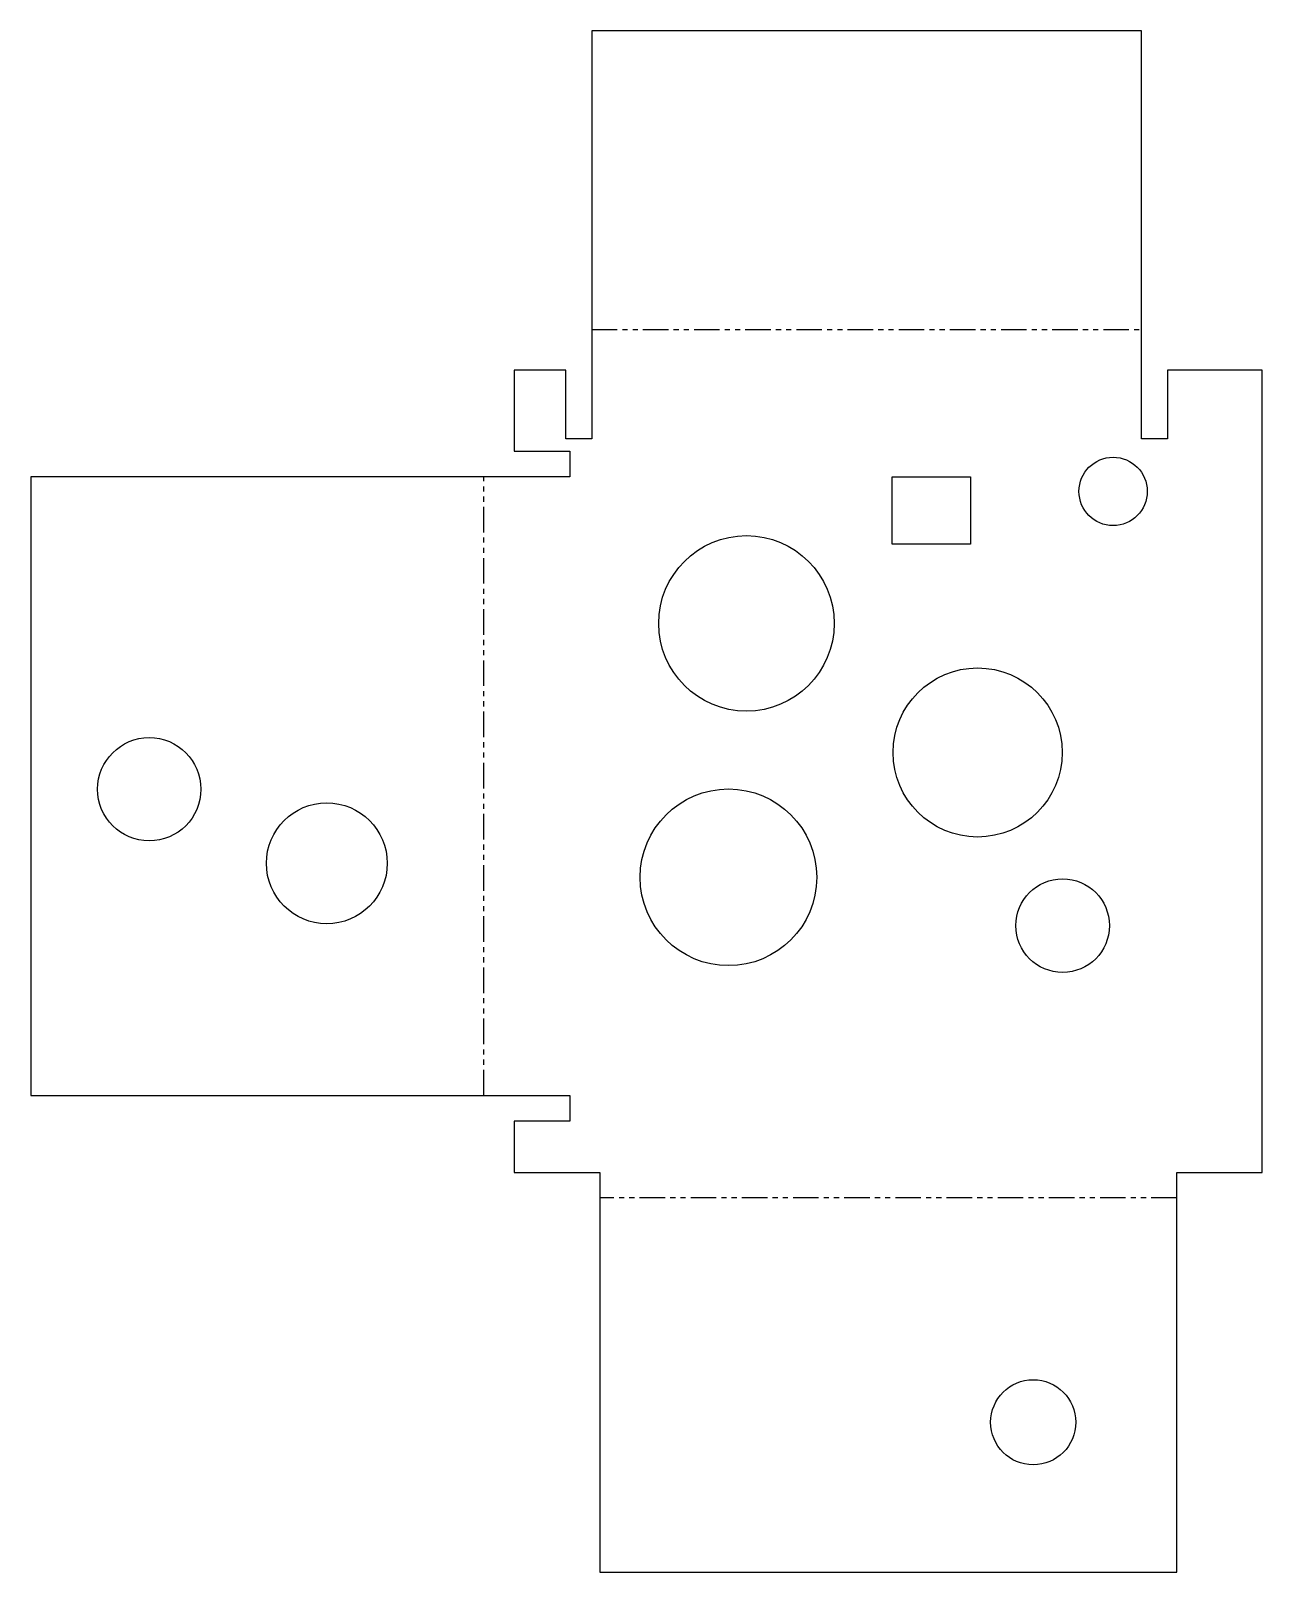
# Model space of a CAD drawing. Header units: millimetres. Extents: x -60 to 93, y -50 to 142.
import ezdxf

# ---------------------------------------------------------------- set-up
doc = ezdxf.new("R2010")
doc.units = ezdxf.units.MM
doc.linetypes.add('PHANTOM', pattern=[6.35, 3.175, -0.635, 0.635, -0.635, 0.635, -0.635])
doc.layers.add('BEND', color=7, linetype='Continuous')
doc.layers.add('CUT', color=7, linetype='Continuous')

msp = doc.modelspace()

# ---------------------------------------------------------------- linework, layer by layer
at = {"layer": 'BEND', "color": 1, "linetype": 'PHANTOM'}
for p, q in [((9.61, 104.56), (77.86, 104.56)), ((-3.77, 9.55), (-3.77, 86.3)), ((82.22, -3.14), (10.6, -3.14))]:
    msp.add_line(p, q, dxfattribs=at)
at = {"layer": 'CUT'}
for p, q in [((77.86, 141.63), (9.61, 141.63)), ((9.61, 141.63), (9.61, 91.03)), ((77.86, 91.03), (77.86, 141.63)), ((6.41, 99.53), (0, 99.53)), ((0, 99.53), (0, 89.5)), ((6.41, 91.03), (6.41, 99.53)), ((92.82, 99.53), (81.06, 99.53)), ((81.06, 99.53), (81.06, 91.03)), ((92.82, 0), (92.82, 99.53)), ((9.61, 91.03), (6.41, 91.03)), ((81.06, 91.03), (77.86, 91.03)), ((0, 89.5), (6.9, 89.5)), ((6.9, 89.5), (6.9, 86.3)), ((6.9, 86.3), (-60.01, 86.3)), ((-60.01, 86.3), (-60.01, 9.55)), ((46.88, 77.95), (46.88, 86.28)), ((46.88, 86.28), (56.61, 86.28)), ((56.61, 86.28), (56.61, 77.95)), ((56.61, 77.95), (46.88, 77.95)), ((-60.01, 9.55), (6.9, 9.55)), ((6.9, 9.55), (6.9, 6.35)), ((6.9, 6.35), (0, 6.35)), ((0, 6.35), (0, 0)), ((0, 0), (10.6, 0)), ((10.6, 0), (10.6, -49.6)), ((82.22, -49.6), (82.22, 0)), ((82.22, 0), (92.82, 0)), ((10.6, -49.6), (82.22, -49.6))]:
    msp.add_line(p, q, dxfattribs=at)
for centre, radius in [((74.32, 84.49), 4.24), ((28.81, 68.11), 10.89), ((57.5, 52.1), 10.49), ((-45.31, 47.54), 6.41), ((26.58, 36.61), 10.96), ((-23.27, 38.35), 7.5), ((68.05, 30.62), 5.81), ((64.4, -31), 5.28)]:
    msp.add_circle(centre, radius, dxfattribs=at)

doc.saveas('drawing.dxf')
